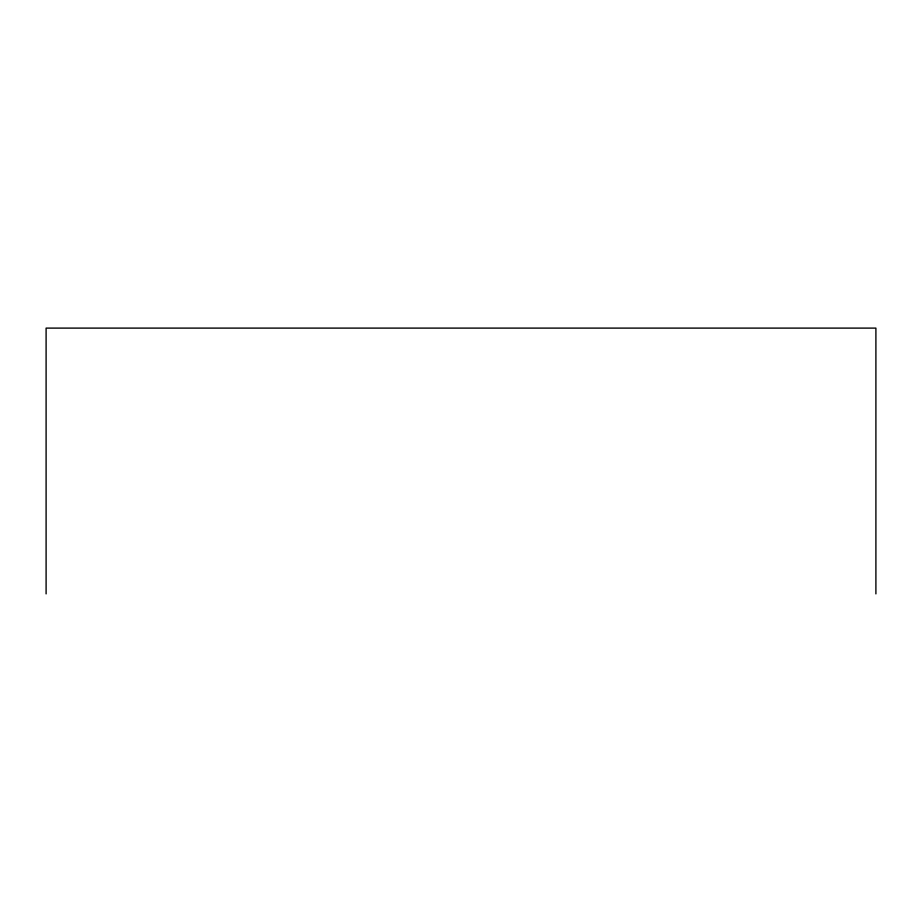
<?xml version="1.0" encoding="UTF-8"?>
<svg xmlns="http://www.w3.org/2000/svg" width="922" height="922" viewBox="0 0 922 922"><rect width="100%" height="100%" fill="white"/><g stroke="black" fill="none" stroke-linecap="round" stroke-linejoin="round"><path stroke-width="1.38" d="M875.9 593.895L875.9 328.105L46.1 328.105L46.1 593.895"/></g></svg>
